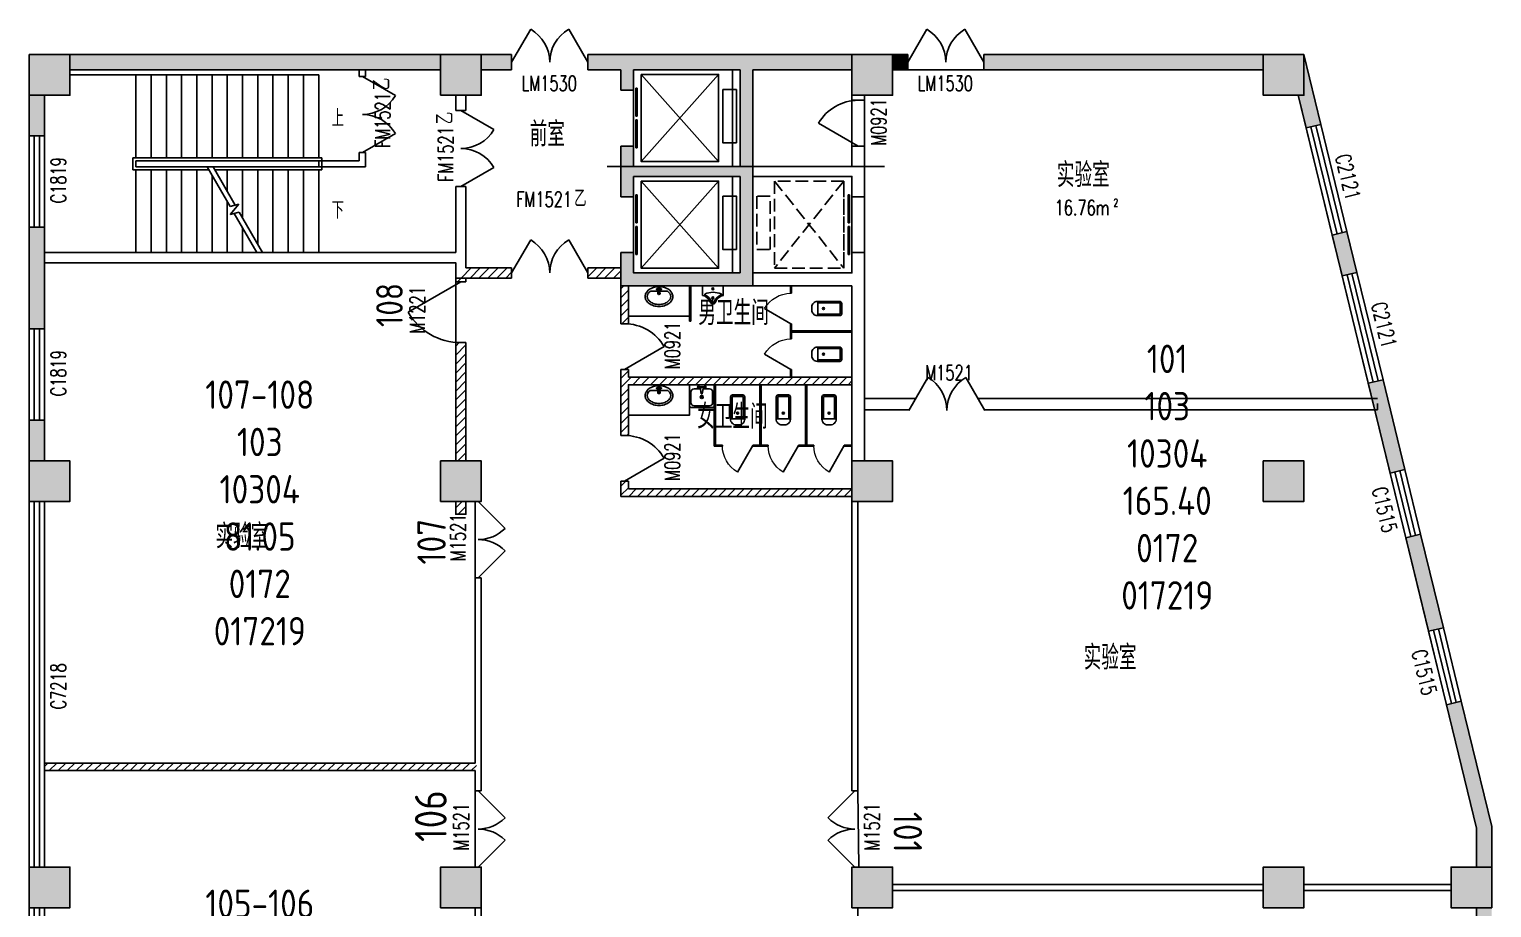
# Model space of a CAD drawing. Extents: x 202360 to 232960, y 235575 to 274575.
# Drawn here: x 204160 to 232960, y 257275 to 274575 of the extents above; entities that cross this region are included whole.
import ezdxf

# ---------------------------------------------------------------- set-up
doc = ezdxf.new("R2010")
doc.units = 0
doc.header["$LTSCALE"] = 1000
doc.header["$MEASUREMENT"] = 0
doc.linetypes.add('DASH', pattern=[0.35, 0.25, -0.1])
for name, color, linetype in [('_TCH_WIPEOUT', 7, 'Continuous'), ('bady', 30, 'Continuous'), ('name', 1, 'Continuous'), ('PUB_HATCH', 8, 'Continuous'), ('RM', 4, 'Continuous'), ('RM$', 5, 'Continuous'), ('RM$TXT', 5, 'Continuous')]:
    doc.layers.add(name, color=color, linetype=linetype)
doc.styles.add('_TCH_DIM', font='SIMPLEX', dxfattribs={"bigfont": 'GBCBIG'})
doc.styles.add('_TCH_SPACE', font='SIMPLEX', dxfattribs={"bigfont": 'GBCBIG'})
doc.styles.add('_TCH_WINDOW', font='SIMPLEX', dxfattribs={"bigfont": 'GBCBIG'})
doc.styles.get("Standard").update_dxf_attribs({"font": 'gbenor.shx', "bigfont": 'gbcbig.shx'})
pattern_1 = [(45, (0, 89.76), (-88.388383, 88.388383), [])]

# ---------------------------------------------------------------- blocks, each defined once
blk = doc.blocks.new('_FZH')
blk.add_lwpolyline([(-0.5, -0.5), (0.5, -0.5), (0.5, 0.5), (-0.5, 0.5)], close=True)
at = {"layer": 'PUB_HATCH'}
blk.add_solid([(-0.5, -0.5), (0.5, -0.5), (-0.5, 0.5), (0.5, 0.5)], dxfattribs=at)
blk = doc.blocks.new('$DorLib2D$00000228')
at = {"color": 0}
blk.add_line((0.5, 0), (0, 0.866), dxfattribs=at)
blk.add_arc((0.5, 0), 1, 120, 180, dxfattribs=at)
blk = doc.blocks.new('$DorLib2D$00000127')
at = {"color": 0, "linetype": 'Continuous'}
for p, q in [((-0.033, 0.795, -93.75), (-0.533, 0.795, -93.75)), ((-0.533, 0.795, -93.75), (-0.533, 0.69, -93.75)), ((-0.033, 0.795, -93.75), (-0.033, 0.69, -93.75)), ((0.033, 0.795, -93.75), (0.033, 0.69, -93.75)), ((0.533, 0.795, -93.75), (0.033, 0.795, -93.75)), ((0.533, 0.795, -93.75), (0.533, 0.69, -93.75)), ((-0.033, 0.69, -93.75), (-0.533, 0.69, -93.75)), ((0.533, 0.69, -93.75), (0.033, 0.69, -93.75)), ((0.5, 0.5, -93.75), (-0.5, 0.5, -93.75))]:
    blk.add_line(p, q, dxfattribs=at)
blk = doc.blocks.new('$DorLib2D$00000231')
at = {"color": 0}
for p, q in [((-0.5, 0), (-0.25, 0.433)), ((0.5, 0), (0.25, 0.433))]:
    blk.add_line(p, q, dxfattribs=at)
for centre, start, end in [((-0.5, 0), 0, 60), ((0.5, 0), 120, 180)]:
    blk.add_arc(centre, 0.5, start, end, dxfattribs=at)
blk = doc.blocks.new('$WINLIB2D$00000001')
at = {"color": 0}
for points in [[(-0.5, 0.5), (-0.5, -0.5)], [(-0.5, 0.5), (0.5, 0.5)], [(0.5, -0.5), (0.5, 0.5)], [(0.5, 0.1667), (-0.5, 0.1667)], [(0.5, -0.1667), (-0.5, -0.1667)], [(-0.5, -0.5), (0.5, -0.5)]]:
    blk.add_lwpolyline(points, dxfattribs=at)
blk = doc.blocks.new('$DorLib2D$00000116')
at = {"color": 0}
for p, q in [((-0.5, 0), (-0.146, 0.354)), ((0.5, 0), (0.146, 0.354))]:
    blk.add_line(p, q, dxfattribs=at)
for centre, start, end in [((-0.5, 0), 0, 45), ((0.5, 0), 135, 180)]:
    blk.add_arc(centre, 0.5, start, end, dxfattribs=at)
blk = doc.blocks.new('$lvtry$00000195')
at = {"color": 0}
for p, q in [((-165, -91), (-34, -91)), ((-17, -58), (-17, -48)), ((-16, -91), (-11, -91)), ((11, -91), (165, -91)), ((17, -58), (17, -48))]:
    blk.add_line(p, q, dxfattribs=at)
blk.add_lwpolyline([(273, -195, -0.132138), (254, -266, -0.106661), (193, -332, -0.083339), (108, -374, -0.072039), (0, -389, -0.072039), (-108, -374, -0.083339), (-193, -332, -0.106661), (-254, -266, -0.132138), (-273, -195, -0.132138), (-254, -124, -0.106661), (-193, -57, -0.083339), (-108, -16, -0.072039), (0, 0, -0.072039), (108, -16, -0.083339), (193, -57, -0.106661), (254, -124, -0.132138)], format="xyb", close=True, dxfattribs=at)
blk.add_circle((0, -58), 16.7, dxfattribs=at)
for centre, radius, start, end in [((-131, -195), 101, 149.8906, 180), ((-131, -195), 101, 180, 210.1094), ((-68, -231), 174, 128.9257, 149.8906), ((-68, -158), 174, 210.1094, 234.4623), ((-165, -111), 20, 90, 128.9257), ((-40, -49), 10.1, 106.6096, 258.1648), ((-64, 218), 259, 274.7069, 282.3732), ((-75, -228), 173, 71.36, 79.1873), ((-29, -95), 6.77, 155.344, 308.3224), ((-171, 3), 166, 324.8411, 338.1337), ((-171, 3), 170, 324.8411, 331.3523), ((-29, -95), 3.37, 155.344, 308.3224), ((100, -210), 170, 132.3141, 138.8253), ((100, -210), 166, 125.5327, 138.8253), ((0, -131), 25, 112.516, 67.484), ((-12, -74), 10.6, 201.8924, 261.774), ((0, -48), 16.7, 0, 180), ((-381, -131), 372, 2.3982, 6.7627), ((0, -111), 9.9, 201.7837, 338.2163), ((64, 218), 259, 257.6268, 265.2931), ((381, -131), 372, 170.1008, 177.6018), ((75, -228), 173, 100.8127, 110.4191), ((40, -49), 10.1, 281.8352, 73.3904), ((165, -111), 20, 51.0743, 90), ((165, -111), 20, 51.0743, 90), ((68, -158), 174, 305.5377, 329.8906), ((68, -231), 174, 30.1094, 51.0743), ((131, -195), 101, 0, 30.1094), ((131, -195), 101, 329.8906, 0), ((-27, -100), 245, 234.4623, 253.5183), ((0, -9), 340, 253.5183, 270), ((0, -9), 340, 270, 286.4817), ((27, -100), 245, 286.4817, 305.5377)]:
    blk.add_arc(centre, radius, start, end, dxfattribs=at)
for p in [(0, -58), (0, -131)]:
    blk.add_point(p, dxfattribs=at)
blk = doc.blocks.new('$lvtry$00000200')
at = {"color": 0}
for p, q in [((-110, -40, 0), (-110, -470, 0)), ((100, -30, 0), (-100, -30, 0)), ((110, -470, 0), (110, -40, 0))]:
    blk.add_line(p, q, dxfattribs=at)
at = {"color": 0, "elevation": 0}
blk.add_lwpolyline([(100, 0), (-100, 0, 0.414214), (-140, -40), (-140, -480, 0.414214), (-30, -590), (30, -590, 0.414214), (140, -480), (140, -40, 0.414214)], format="xyb", close=True, dxfattribs=at)
blk.add_lwpolyline([(140, -470), (-140, -470)], dxfattribs=at)
at = {"color": 0}
blk.add_circle((0, -359, 0), 20, dxfattribs=at)
for centre, start, end in [((-100, -40, 0), 90, 180), ((100, -40, 0), 0, 90)]:
    blk.add_arc(centre, 10, start, end, dxfattribs=at)
for p in [(0, 0), (0, -359, 0)]:
    blk.add_point(p, dxfattribs=at)
blk = doc.blocks.new('$TCHSYS$APDOOR2D')
blk.add_line((0.5, 0), (0, 0.866))
at = {"lineweight": 13}
blk.add_arc((0.5, 0), 1, 120, 180, dxfattribs=at)
blk = doc.blocks.new('$lvtry$00000188')
at = {"color": 0, "linetype": 'ByBlock'}
for p, q in [((-262, -437, 0), (-262, -175, 0)), ((-187, -100, 0), (-31, -100, 0)), ((-41, -53, 0), (-12, -225, 0)), ((-38, -50, 0), (38, -50, 0)), ((-12, -225, 0), (12, -225, 0)), ((12, -225, 0), (41, -53, 0)), ((31, -100, 0), (187, -100, 0)), ((262, -175, 0), (262, -437, 0)), ((187, -512, 0), (-187, -512, 0))]:
    blk.add_line(p, q, dxfattribs=at)
at = {"color": 0, "linetype": 'ByBlock', "elevation": 0}
blk.add_lwpolyline([(-262, 0, 0.414214), (-300, -37), (-300, -512, 0.414214), (-262, -549), (262, -549, 0.414214), (300, -512), (300, -37, 0.414214), (262, 0)], format="xyb", close=True, dxfattribs=at)
blk.add_lwpolyline([(262, -175, 0.414214), (187, -100)], format="xyb", dxfattribs=at)
at = {"color": 0, "linetype": 'ByBlock'}
for centre, radius in [((-80, -62, 0), 25), ((-80, -62, 0), 20), ((0, -300, 0), 37.4), ((80, -62, 0), 25), ((80, -62, 0), 20)]:
    blk.add_circle(centre, radius, dxfattribs=at)
for centre, radius, start, end in [((-187, -175, 0), 74.9, 90, 180), ((-38, -53, 0), 3, 90, 189.4623), ((38, -53, 0), 3, 350.5377, 90), ((-187, -437, 0), 74.9, 180, 270), ((187, -437, 0), 74.9, 270, 0)]:
    blk.add_arc(centre, radius, start, end, dxfattribs=at)
at = {"color": 0}
for p in [(0, -65, 0), (0, -300, 0)]:
    blk.add_point(p, dxfattribs=at)
blk = doc.blocks.new('$lvtry$00000223')
at = {"color": 0, "elevation": 0}
blk.add_lwpolyline([(-205, -191), (-205, 0), (205, 0), (205, -191, 0.268068), (51, -323, -0.317765), (0, -360, -0.317765), (-51, -323, 0.268068)], format="xyb", close=True, dxfattribs=at)
at = {"color": 0}
for centre in [(0, -60, 0), (0, -242, 0)]:
    blk.add_circle(centre, 20, dxfattribs=at)
for centre, radius, start, end in [((-152, -175, 0), 10, 114.1084, 248.1394), ((5, -526, 0), 395, 66.6675, 114.1084), ((-243, -401, 0), 233, 19.2639, 68.1394), ((243, -401, 0), 233, 110.4941, 160.7361), ((158, -173, 0), 10, 290.4941, 66.6675), ((0, -316, 0), 24, 199.2639, 269.4998), ((0, -316, 0), 24, 270.5002, 340.7361)]:
    blk.add_arc(centre, radius, start, end, dxfattribs=at)
for p in [(0, -60, 0), (0, -242, 0)]:
    blk.add_point(p, dxfattribs=at)

msp = doc.modelspace()

# ---------------------------------------------------------------- hatches: boundary and pattern name
at = {"layer": 'bady'}
for points in [[(204960, 274075), (204960, 273775), (210777, 273775), (210777, 274075)], [(212260, 273775), (212260, 274075), (210777, 274075), (210777, 273775)], [(213060, 274075), (213060, 273775), (213660, 273775), (213660, 274075)], [(216054, 274075), (215160, 274075), (215160, 273775), (215810, 273775), (215975, 273875)], [(218244, 273875), (218160, 274075), (216054, 274075), (215975, 273875), (216060, 273775), (218160, 273775)], [(220360, 273775), (220360, 274075), (218160, 274075), (218244, 273875), (218410, 273775)], [(221160, 274075), (221160, 273775), (221460, 273775), (221460, 274075)], [(228460, 273775), (228460, 274075), (222960, 274075), (222960, 273775)], [(229260, 274075), (229260, 273275), (229146, 273275), (229303, 272631), (229595, 272702)], [(215810, 273775), (215810, 273375), (216060, 273375), (216060, 273775), (215975, 273875)], [(218244, 271808), (218410, 271875), (218410, 273775), (218244, 273875), (218160, 273775), (218160, 271875)], [(204460, 273275), (204160, 273275), (204160, 272475), (204460, 272475)], [(216060, 271875), (216060, 272275), (215810, 272275), (215810, 271875), (215977, 271808)], [(215810, 271875), (215810, 271275), (216060, 271275), (216060, 271675), (215977, 271808)], [(215977, 271808), (216060, 271675), (218160, 271675), (218244, 271808), (218160, 271875), (216060, 271875)], [(218160, 269775), (218410, 269525), (218410, 271875), (218244, 271808), (218160, 271675)], [(204460, 268675), (204460, 270675), (204160, 270675), (204160, 268675)], [(229817, 270518), (230013, 269716), (230304, 269787), (230109, 270589)], [(216060, 269775), (216060, 270175), (215810, 270175), (215810, 269525)], [(216060, 269775), (215810, 269525), (218410, 269525), (218160, 269775)], [(230527, 267603), (230957, 265835), (231249, 265906), (230819, 267674)], [(204160, 266075), (204460, 266075), (204460, 266875), (204160, 266875)], [(231268, 264560), (231716, 262719), (232007, 262790), (231559, 264630)], [(232960, 258875), (232360, 261342), (232068, 261271), (232660, 258839)], [(232660, 258075), (232960, 258075), (232960, 258875), (232660, 258839)], [(232960, 257275), (232660, 257275), (232660, 256475), (232960, 256475)]]:
    msp.add_hatch(color=30, dxfattribs=at).paths.add_polyline_path(points)
h = msp.add_hatch(dxfattribs=at)
h.set_pattern_fill('普通砖', color=30, scale=50, style=0)
h.set_pattern_definition(pattern_1)
h.paths.add_polyline_path([(212560, 269675), (213660, 269675), (213660, 269875), (212760, 269875)])
h = msp.add_hatch(dxfattribs=at)
h.set_pattern_fill('普通砖', color=30, scale=50, style=0)
h.set_pattern_definition(pattern_1)
h.paths.add_polyline_path([(215810, 269875), (215160, 269875), (215160, 269675), (215810, 269675)])
h = msp.add_hatch(dxfattribs=at)
h.set_pattern_fill('普通砖', color=30, scale=50, style=0)
h.set_pattern_definition(pattern_1)
h.paths.add_polyline_path([(212560, 269675), (212560, 269603), (212760, 269603), (212760, 269675)])
h = msp.add_hatch(dxfattribs=at)
h.set_pattern_fill('普通砖', color=30, scale=50, style=0)
h.set_pattern_definition(pattern_1)
h.paths.add_polyline_path([(215810, 269525), (215810, 268775), (215960, 268775), (215960, 269525)])
h = msp.add_hatch(dxfattribs=at)
h.set_pattern_fill('普通砖', color=30, scale=50, style=0)
h.set_pattern_definition(pattern_1)
h.paths.add_polyline_path([(212760, 266075), (212760, 268403), (212560, 268403), (212560, 266075)])
h = msp.add_hatch(dxfattribs=at)
h.set_pattern_fill('普通砖', color=30, scale=50, style=0)
h.set_pattern_definition(pattern_1)
h.paths.add_polyline_path([(215960, 267725), (215960, 267875), (215810, 267875), (215810, 267650), (215910, 267650)])
h = msp.add_hatch(dxfattribs=at)
h.set_pattern_fill('普通砖', color=30, scale=50, style=0)
h.set_pattern_definition(pattern_1)
h.paths.add_polyline_path([(215810, 267650), (215810, 266575), (215960, 266575), (215960, 267575), (215910, 267650)])
h = msp.add_hatch(dxfattribs=at)
h.set_pattern_fill('普通砖', color=30, scale=50, style=0)
h.set_pattern_definition(pattern_1)
h.paths.add_polyline_path([(215910, 267650), (215960, 267575), (220360, 267575), (220360, 267725), (215960, 267725)])
h = msp.add_hatch(dxfattribs=at)
h.set_pattern_fill('普通砖', color=30, scale=50, style=0)
h.set_pattern_definition(pattern_1)
h.paths.add_polyline_path([(215960, 265525), (215960, 265675), (215810, 265675), (215810, 265375)])
h = msp.add_hatch(dxfattribs=at)
h.set_pattern_fill('普通砖', color=30, scale=50, style=0)
h.set_pattern_definition(pattern_1)
h.paths.add_polyline_path([(212760, 265275), (212560, 265275), (212560, 265025), (212760, 265025)])
h = msp.add_hatch(dxfattribs=at)
h.set_pattern_fill('普通砖', color=30, scale=50, style=0)
h.set_pattern_definition(pattern_1)
h.paths.add_polyline_path([(215960, 265525), (215810, 265375), (220360, 265375), (220360, 265525)])
h = msp.add_hatch(dxfattribs=at)
h.set_pattern_fill('普通砖', color=30, scale=50, style=0)
h.set_pattern_definition(pattern_1)
h.paths.add_polyline_path([(204460, 259975), (212940, 259975), (212980, 260050), (212940, 260125), (204460, 260125)])

# ---------------------------------------------------------------- linework, layer by layer
at = {"layer": 'bady', "color": 30}
for p, q in [((210777, 274075), (204960, 274075)), ((212260, 274075), (210777, 274075)), ((213660, 274075), (213060, 274075)), ((213660, 273775), (213660, 274075)), ((216054, 274075), (215160, 274075)), ((215160, 274075), (215160, 273775)), ((218160, 274075), (216054, 274075)), ((220360, 274075), (218160, 274075)), ((221460, 274075), (221160, 274075)), ((221460, 273775), (221460, 274075)), ((228460, 274075), (222960, 274075)), ((222960, 274075), (222960, 273775)), ((229595, 272702), (229260, 274075)), ((210777, 273775), (204960, 273775)), ((206260, 273675), (204960, 273675)), ((209860, 273675), (206260, 273675)), ((206260, 272045), (206260, 273675)), ((206260, 272045), (206260, 273675)), ((206560, 272045), (206560, 273675)), ((206860, 272045), (206860, 273675)), ((207160, 272045), (207160, 273675)), ((207460, 272045), (207460, 273675)), ((207760, 272045), (207760, 273675)), ((208060, 272045), (208060, 273675)), ((208360, 272045), (208360, 273675)), ((208660, 272045), (208660, 273675)), ((208960, 272045), (208960, 273675)), ((209260, 272045), (209260, 273675)), ((209560, 272045), (209560, 273675)), ((209860, 272045), (209860, 273675)), ((210660, 273775), (210660, 273645)), ((210660, 273645), (210780, 273645)), ((212260, 273775), (210777, 273775)), ((210780, 273645), (210780, 273775)), ((213060, 273775), (213660, 273775)), ((215160, 273775), (215810, 273775)), ((215810, 273775), (215810, 273375)), ((216060, 273375), (216060, 273775)), ((218160, 273775), (216060, 273775)), ((217736, 273686), (216213, 271969)), ((216213, 273686), (217736, 271969)), ((218160, 271875), (218160, 273775)), ((220360, 273775), (218410, 273775)), ((218410, 271875), (218410, 273775)), ((221160, 273775), (221460, 273775)), ((222960, 273775), (228460, 273775)), ((215810, 273375), (216060, 273375)), ((204160, 273275), (204160, 272475)), ((204460, 272475), (204460, 273275)), ((204460, 273275), (204460, 270175)), ((212560, 273275), (212560, 272975)), ((212760, 272975), (212760, 273275)), ((220360, 273275), (220360, 273175)), ((220360, 273175), (220610, 273175)), ((220610, 273175), (220610, 273275)), ((229146, 273275), (229303, 272631)), ((212560, 272975), (212760, 272975)), ((204160, 272475), (204460, 272475)), ((229303, 272631), (229595, 272702)), ((216060, 272275), (215810, 272275)), ((215810, 272275), (215810, 271875)), ((216060, 271875), (216060, 272275)), ((220610, 272275), (220360, 272275)), ((220360, 272275), (220360, 271875)), ((220610, 271875), (220610, 272275)), ((209920, 272045), (206200, 272045)), ((206200, 272045), (206200, 271805)), ((210660, 271985), (206260, 271985)), ((206260, 271865), (206260, 271985)), ((209860, 271985), (206260, 271985)), ((209860, 271985), (206260, 271985)), ((206260, 271985), (206260, 271865)), ((206260, 271865), (206260, 271985)), ((209860, 271865), (209860, 271985)), ((209860, 271985), (209860, 271865)), ((209920, 271805), (209920, 272045)), ((210780, 272145), (210660, 272145)), ((210660, 272145), (210660, 271985)), ((210780, 271865), (210780, 272145)), ((215539, 271875), (221000, 271875)), ((215810, 271875), (215810, 271275)), ((216060, 271875), (218160, 271875)), ((218410, 269525), (218410, 271875)), ((218410, 271875), (220360, 271875)), ((218410, 271875), (218410, 271675)), ((220610, 271275), (220610, 271875)), ((206200, 271805), (207699, 271805)), ((210780, 271865), (206260, 271865)), ((206260, 271865), (207665, 271865)), ((206260, 271865), (207665, 271865)), ((206260, 271805), (206260, 270175)), ((206260, 270175), (206260, 271805)), ((206560, 271805), (206560, 270175)), ((206860, 271805), (206860, 270175)), ((207160, 271805), (207160, 270175)), ((207460, 271805), (207460, 270175)), ((207665, 271865), (208115, 271084)), ((207760, 271699), (207760, 270175)), ((207780, 271865), (209860, 271865)), ((207780, 271865), (208215, 271111)), ((207780, 271865), (209860, 271865)), ((207815, 271805), (209920, 271805)), ((208060, 271805), (208060, 271380)), ((208360, 271805), (208360, 270860)), ((208660, 271805), (208660, 270341)), ((208960, 271805), (208960, 270175)), ((209260, 271805), (209260, 270175)), ((209560, 271805), (209560, 270175)), ((209860, 271805), (209860, 270175)), ((216060, 271275), (216060, 271675)), ((216060, 271675), (218160, 271675)), ((217736, 271586), (216213, 269869)), ((216213, 271586), (217736, 269869)), ((218160, 269775), (218160, 271675)), ((218410, 271675), (220360, 271675)), ((220360, 271675), (220360, 271275)), ((212760, 271475), (212560, 271475)), ((212560, 271475), (212560, 270175)), ((212760, 270175), (212760, 271475)), ((208060, 271180), (208060, 270175)), ((208115, 271084), (208288, 271131)), ((208288, 271131), (208115, 270925)), ((215810, 271275), (216060, 271275)), ((220360, 271275), (220610, 271275)), ((208115, 270925), (208295, 270973)), ((208195, 270946), (208641, 270175)), ((208295, 270973), (208756, 270175)), ((204460, 270675), (204160, 270675)), ((204160, 270675), (204160, 268675)), ((204460, 268675), (204460, 270675)), ((208360, 270660), (208360, 270175)), ((230109, 270589), (229817, 270518)), ((229817, 270518), (230013, 269716)), ((230304, 269787), (230109, 270589)), ((204460, 270175), (212560, 270175)), ((204460, 270175), (204460, 269975)), ((204460, 270175), (206260, 270175)), ((206260, 270175), (208641, 270175)), ((208756, 270175), (209860, 270175)), ((212760, 269875), (212760, 270175)), ((216060, 270175), (215810, 270175)), ((215810, 270175), (215810, 269525)), ((216060, 269775), (216060, 270175)), ((220610, 270175), (220360, 270175)), ((220360, 270175), (220360, 269775)), ((220610, 269775), (220610, 270175)), ((204460, 269975), (212560, 269975)), ((212560, 269675), (212560, 269975)), ((213660, 269875), (212760, 269875)), ((213660, 269675), (213660, 269875)), ((215810, 269875), (215160, 269875)), ((215160, 269875), (215160, 269675)), ((215810, 269675), (215810, 269875)), ((212560, 269675), (213660, 269675)), ((212560, 269675), (212560, 269603)), ((212760, 269675), (212560, 269675)), ((212560, 269603), (212760, 269603)), ((212760, 269603), (212760, 269675)), ((215160, 269675), (215810, 269675)), ((216060, 269775), (218160, 269775)), ((218410, 269775), (220360, 269775)), ((218410, 269775), (218410, 269525)), ((220610, 269775), (220610, 266075)), ((230013, 269716), (230304, 269787)), ((215810, 269525), (218410, 269525)), ((215810, 269525), (215810, 268775)), ((215960, 269525), (215810, 269525)), ((215960, 268775), (215960, 269525)), ((217161, 269525), (217161, 268825)), ((217186, 269525), (217161, 269525)), ((217186, 269525), (217186, 268825)), ((218410, 269525), (220360, 269525)), ((219148, 269525), (219148, 269375)), ((219173, 269525), (219148, 269525)), ((219148, 269375), (219173, 269375)), ((219173, 269375), (219173, 269525)), ((220360, 269525), (220360, 266075)), ((215810, 268775), (215960, 268775)), ((217186, 268825), (217161, 268825)), ((219173, 268775), (219148, 268775)), ((219148, 268775), (219148, 268625)), ((219173, 268638), (219173, 268775)), ((204160, 268675), (204460, 268675)), ((219148, 268625), (219148, 268475)), ((219148, 268475), (219173, 268475)), ((220360, 268638), (219173, 268638)), ((220360, 268612), (219173, 268612)), ((219173, 268475), (219173, 268612)), ((220360, 268612), (220360, 268638)), ((212760, 268403), (212560, 268403)), ((212560, 268403), (212560, 266075)), ((212760, 266075), (212760, 268403)), ((215960, 267875), (215810, 267875)), ((215810, 267875), (215810, 267650)), ((215960, 267725), (215960, 267875)), ((219173, 267875), (219148, 267875)), ((219148, 267875), (219148, 267725)), ((219173, 267725), (219173, 267875)), ((215810, 267650), (215810, 266575)), ((215960, 267725), (220360, 267725)), ((215960, 267575), (220360, 267575)), ((215960, 266575), (215960, 267575)), ((217648, 267575), (217648, 266362)), ((217673, 267575), (217648, 267575)), ((217673, 267575), (217673, 266387)), ((218548, 267575), (218548, 266387)), ((218573, 267575), (218548, 267575)), ((218573, 267575), (218573, 266387)), ((219148, 267725), (219173, 267725)), ((219448, 267575), (219448, 266387)), ((219473, 267575), (219448, 267575)), ((219473, 267575), (219473, 266387)), ((220360, 267725), (220360, 267575)), ((230819, 267674), (230527, 267603)), ((230527, 267603), (230957, 265835)), ((231249, 265906), (230819, 267674)), ((220610, 267303), (221617, 267303)), ((222844, 267303), (230708, 267303)), ((220610, 267083), (221490, 267083)), ((222230, 267083), (222231, 267083)), ((222971, 267083), (230708, 267083)), ((230708, 267203), (230708, 267083)), ((204460, 266875), (204160, 266875)), ((204160, 266875), (204160, 266075)), ((204460, 266075), (204460, 266875)), ((215810, 266575), (215960, 266575)), ((217648, 266362), (217810, 266362)), ((217810, 266387), (217673, 266387)), ((217810, 266362), (217810, 266387)), ((218548, 266387), (218410, 266387)), ((218410, 266387), (218410, 266362)), ((218410, 266362), (218560, 266362)), ((218560, 266362), (218710, 266362)), ((218710, 266387), (218573, 266387)), ((218710, 266362), (218710, 266387)), ((219448, 266387), (219310, 266387)), ((219310, 266387), (219310, 266362)), ((219310, 266362), (219460, 266362)), ((219460, 266362), (219610, 266362)), ((219610, 266387), (219473, 266387)), ((219610, 266362), (219610, 266387)), ((220360, 266387), (220210, 266387)), ((220210, 266387), (220210, 266362)), ((220210, 266362), (220360, 266362)), ((220360, 266362), (220360, 266387)), ((230957, 265835), (231249, 265906)), ((215960, 265675), (215810, 265675)), ((215810, 265675), (215810, 265375)), ((215960, 265525), (215960, 265675)), ((212560, 265025), (212560, 265275)), ((212760, 265025), (212760, 265275)), ((215810, 265375), (220360, 265375)), ((215960, 265525), (220360, 265525)), ((220360, 265275), (220360, 259575)), ((220480, 259575), (220480, 265275)), ((212560, 265025), (212760, 265025)), ((231559, 264630), (231268, 264560)), ((231268, 264560), (231716, 262719)), ((232007, 262790), (231559, 264630)), ((213060, 263775), (212940, 263775)), ((212940, 263775), (212940, 260125)), ((213060, 260050), (213060, 263775)), ((231716, 262719), (232007, 262790)), ((232360, 261342), (232068, 261271)), ((232068, 261271), (232660, 258839)), ((232960, 258875), (232360, 261342)), ((204460, 260125), (212940, 260125)), ((204460, 260125), (204460, 259975)), ((204460, 259975), (212940, 259975)), ((212940, 259975), (212940, 259575)), ((213060, 259575), (213060, 260050)), ((212940, 259575), (213060, 259575)), ((220360, 259575), (220480, 259575)), ((232660, 258839), (232660, 258075)), ((232960, 258875), (232960, 258075)), ((221160, 257735), (228460, 257735)), ((221160, 257615), (228460, 257615)), ((229260, 257735), (232160, 257735)), ((229260, 257615), (232160, 257615)), ((212940, 257275), (212940, 255775)), ((213060, 255775), (213060, 257275))]:
    msp.add_line(p, q, dxfattribs=at)
at = {"layer": 'bady', "color": 30, "linetype": 'DASH'}
for p, q in [((218834, 271586), (220201, 269869)), ((220201, 271586), (218834, 269869)), ((220201, 271586), (220201, 269869))]:
    msp.add_line(p, q, dxfattribs=at)
at = {"layer": 'bady', "color": 30}
for points in [[(216213, 273686), (217736, 273686), (217736, 271969), (216213, 271969)], [(217818, 273388), (218085, 273388), (218085, 272340), (217818, 272340)], [(216213, 271586), (217736, 271586), (217736, 269869), (216213, 269869)], [(217818, 271288), (218085, 271288), (218085, 270240), (217818, 270240)], [(217161, 269525), (215960, 269525), (215960, 268925), (217161, 268925)], [(217161, 267575), (215960, 267575), (215960, 266975), (217161, 266975)]]:
    msp.add_lwpolyline(points, close=True, dxfattribs=at)
for points in [[(210010, 272830, 0, 0, 0), (205360, 272830, 0, 0, 0), (205360, 271020, 0, 0, 0), (207760, 271020, 80, 0, 0), (208060, 271020, 0, 0, 0)], [(210010, 271020, 0, 0, 0), (208660, 271020, 80, 0, 0), (208360, 271020, 0, 0, 0)]]:
    msp.add_lwpolyline(points, format="xyseb", dxfattribs=at)
at = {"layer": 'bady', "color": 30, "linetype": 'DASH'}
for points in [[(220201, 271586), (218834, 271586), (218834, 269869), (220201, 269869)], [(218753, 271288), (218486, 271288), (218486, 270240), (218753, 270240)]]:
    msp.add_lwpolyline(points, close=True, dxfattribs=at)
at = {"layer": 'RM'}
for points in [[(216060, 273775), (218010, 273775), (218010, 271875), (216060, 271875)], [(218410, 273775), (220360, 273775), (220360, 271875), (218410, 271875)], [(216060, 271675), (218010, 271675), (218010, 269775), (216060, 269775)], [(218410, 271675), (220360, 271675), (220360, 269775), (218410, 269775)]]:
    msp.add_lwpolyline(points, close=True, dxfattribs=at)
at = {"layer": 'RM$'}
for points in [[(204460, 269975), (212560, 269975), (212560, 266075), (212260, 266075), (212260, 265275), (212560, 265275), (212560, 265025), (212760, 265025), (212760, 265275), (212940, 265275), (212940, 260125), (204460, 260125), (204460, 265275), (204960, 265275), (204960, 266075), (204460, 266075)], [(204460, 259975), (212940, 259975), (212940, 258075), (212260, 258075), (212260, 257275), (212940, 257275), (212940, 251575), (212940, 250075), (204460, 250075), (204460, 257275), (204960, 257275), (204960, 258075), (204460, 258075)], [(221160, 257615), (228460, 257615), (228460, 257275), (229260, 257275), (229260, 257615), (232160, 257615), (232160, 257275), (232660, 257275), (232660, 250075), (232160, 250075), (232160, 249735), (229260, 249735), (229260, 250075), (228460, 250075), (228460, 249735), (221160, 249735), (221160, 250075), (220480, 250075), (220480, 257275), (221160, 257275)]]:
    msp.add_lwpolyline(points, close=True, dxfattribs=at)

# ---------------------------------------------------------------- block references
at = {"layer": 'bady', "color": 30}
ref = msp.add_blockref('$DorLib2D$00000231', (214410, 273925), dxfattribs=dict(at, xscale=1500, yscale=-1500, zscale=300, rotation=180))
ref.add_attrib('A', 'LM1530', (213855, 273359), dxfattribs={"color": 30, "height": 297.5, "style": '_TCH_WINDOW', "width": 0.705882})
ref = msp.add_blockref('$DorLib2D$00000231', (222210, 273925), dxfattribs=dict(at, xscale=1500, yscale=-1500, zscale=300, rotation=180))
ref.add_attrib('A', 'LM1530', (221655, 273359), dxfattribs={"color": 30, "height": 297.5, "style": '_TCH_WINDOW', "width": 0.705882})
for name, p, xscale, yscale, zscale in [('_FZH', (204560, 273675), 800, 800, 800), ('_FZH', (212660, 273675), 800, 800, 800), ('_FZH', (220760, 273675), 800, 800, 800), ('_FZH', (228860, 273675), 800, 800, 800), ('$DorLib2D$00000231', (214410, 269775), 1500, 1500, 200), ('$lvtry$00000188', (217404, 267575), 0.8129674145164402, 0.8129674145164402, 0.8129674145164402), ('_FZH', (204560, 265675), 800, 800, 800), ('_FZH', (212660, 265675), 800, 800, 800), ('_FZH', (220760, 265675), 800, 800, 800), ('_FZH', (228860, 265675), 800, 800, 800), ('_FZH', (204560, 257675), 800, 800, 800), ('_FZH', (212660, 257675), 800, 800, 800), ('_FZH', (220760, 257675), 800, 800, 800), ('_FZH', (228860, 257675), 800, 800, 800), ('_FZH', (232560, 257675), 800, 800, 800)]:
    msp.add_blockref(name, p, dxfattribs=dict(at, xscale=xscale, yscale=yscale, zscale=zscale))
for name, p, xscale, yscale, zscale, rotation in [('$DorLib2D$00000231', (210720, 272895), -1500, 1500, 120, 270), ('$DorLib2D$00000127', (215935, 272825), 1100, 250, 250, 270), ('$DorLib2D$00000231', (212660, 272225), 1500, -1500, 200, 90), ('$DorLib2D$00000127', (215935, 270725), 1100, 250, 250, 270), ('$DorLib2D$00000127', (220485, 270725), 1100, -250, 250, 270), ('$TCHSYS$APDOOR2D', (219160, 269075), 600, -600, 25, 270), ('$TCHSYS$APDOOR2D', (219160, 268175), 600, -600, 25, 270), ('$TCHSYS$APDOOR2D', (218110, 266375), -600, 600, 25, 180), ('$TCHSYS$APDOOR2D', (219010, 266375), -600, 600, 25, 180), ('$TCHSYS$APDOOR2D', (219910, 266375), -600, 600, 25, 180)]:
    msp.add_blockref(name, p, dxfattribs=dict(at, xscale=xscale, yscale=yscale, zscale=zscale, rotation=rotation))
ref = msp.add_blockref('$DorLib2D$00000228', (220485, 272725), dxfattribs=dict(at, xscale=900, yscale=-900, zscale=250, rotation=270))
ref.add_attrib('A', 'M0921', (221034, 272280), dxfattribs={"color": 30, "height": 297.5, "rotation": 90, "style": '_TCH_WINDOW', "width": 0.705882})
ref = msp.add_blockref('$WINLIB2D$00000001', (204310, 271575), dxfattribs=dict(at, xscale=-1800, yscale=300, zscale=300, rotation=90))
ref.add_attrib('A', 'C1819', (204884, 271145), dxfattribs={"color": 30, "height": 297.5, "rotation": 90, "style": '_TCH_WINDOW', "width": 0.705882})
ref = msp.add_blockref('$WINLIB2D$00000001', (229706, 271610), dxfattribs=dict(at, xscale=-2175, yscale=-300, zscale=300, rotation=283.6809253593194))
ref.add_attrib('A', 'C2121', (229877, 272074), dxfattribs={"color": 30, "height": 297.5, "rotation": 283.6809, "style": '_TCH_WINDOW', "width": 0.705882})
ref = msp.add_blockref('$DorLib2D$00000228', (212660, 269003), dxfattribs=dict(at, xscale=1200, yscale=1200, zscale=200, rotation=90))
ref.add_attrib('A', 'M1221', (211950, 268578), dxfattribs={"color": 30, "height": 297.5, "rotation": 90, "style": '_TCH_WINDOW', "width": 0.705882})
ref = msp.add_blockref('$WINLIB2D$00000001', (230416, 268695), dxfattribs=dict(at, xscale=-2175, yscale=-300, zscale=300, rotation=283.6809253593193))
ref.add_attrib('A', 'C2121', (230587, 269159), dxfattribs={"color": 30, "height": 297.5, "rotation": 283.6809, "style": '_TCH_WINDOW', "width": 0.705882})
for name, p, rotation in [('$lvtry$00000195', (216561, 269505), 359.9999999999999), ('$lvtry$00000200', (220160, 269075), 270), ('$lvtry$00000200', (220160, 268175), 270), ('$lvtry$00000195', (216561, 267555), 359.9999999999999)]:
    msp.add_blockref(name, p, dxfattribs=dict(at, rotation=rotation))
for name, p in [('$lvtry$00000223', (217623, 269525)), ('$lvtry$00000200', (218110, 267375)), ('$lvtry$00000200', (219010, 267375)), ('$lvtry$00000200', (219910, 267375))]:
    msp.add_blockref(name, p, dxfattribs=at)
ref = msp.add_blockref('$DorLib2D$00000228', (215885, 268325), dxfattribs=dict(at, xscale=-900, yscale=-900, zscale=150, rotation=90))
ref.add_attrib('A', 'M0921', (216975, 267880), dxfattribs={"color": 30, "height": 297.5, "rotation": 90, "style": '_TCH_WINDOW', "width": 0.705882})
ref = msp.add_blockref('$WINLIB2D$00000001', (204310, 267775), dxfattribs=dict(at, xscale=-1800, yscale=300, zscale=300, rotation=90))
ref.add_attrib('A', 'C1819', (204884, 267345), dxfattribs={"color": 30, "height": 297.5, "rotation": 90, "style": '_TCH_WINDOW', "width": 0.705882})
ref = msp.add_blockref('$DorLib2D$00000231', (222230, 267067), dxfattribs=dict(at, xscale=1500, yscale=1500, zscale=100))
ref.add_attrib('A', 'M1521', (221805, 267661), dxfattribs={"color": 30, "height": 297.5, "style": '_TCH_WINDOW', "width": 0.705882})
ref = msp.add_blockref('$DorLib2D$00000228', (215885, 266125), dxfattribs=dict(at, xscale=-900, yscale=-900, zscale=150, rotation=90))
ref.add_attrib('A', 'M0921', (216975, 265680), dxfattribs={"color": 30, "height": 297.5, "rotation": 90, "style": '_TCH_WINDOW', "width": 0.705882})
ref = msp.add_blockref('$WINLIB2D$00000001', (231258, 265233), dxfattribs=dict(at, xscale=1313.111816601872, yscale=-300, zscale=300, rotation=283.6809253593194))
ref.add_attrib('A', 'C1515', (230598, 265520), dxfattribs={"color": 30, "height": 297.5, "rotation": 283.6809, "style": '_TCH_WINDOW', "width": 0.705882})
ref = msp.add_blockref('$WINLIB2D$00000001', (204310, 261675), dxfattribs=dict(at, xscale=-7200, yscale=300, zscale=300, rotation=90))
ref.add_attrib('A', 'C7218', (204884, 261180), dxfattribs={"color": 30, "height": 297.5, "rotation": 90, "style": '_TCH_WINDOW', "width": 0.705882})
ref = msp.add_blockref('$DorLib2D$00000116', (213000, 264525), dxfattribs=dict(at, xscale=1500, yscale=1500, zscale=120, rotation=270))
ref.add_attrib('A', 'M1521', (212753, 264100), dxfattribs={"color": 30, "height": 297.5, "rotation": 90, "style": '_TCH_WINDOW', "width": 0.705882})
ref = msp.add_blockref('$WINLIB2D$00000001', (232038, 262030), dxfattribs=dict(at, xscale=1490.929126772496, yscale=-300, zscale=300, rotation=283.6809253593194))
ref.add_attrib('A', 'C1515', (231378, 262317), dxfattribs={"color": 30, "height": 297.5, "rotation": 283.6809, "style": '_TCH_WINDOW', "width": 0.705882})
ref = msp.add_blockref('$DorLib2D$00000116', (213000, 258825), dxfattribs=dict(at, xscale=1500, yscale=1500, zscale=120, rotation=270))
ref.add_attrib('A', 'M1521', (212814, 258400), dxfattribs={"color": 30, "height": 297.5, "rotation": 90, "style": '_TCH_WINDOW', "width": 0.705882})
ref = msp.add_blockref('$DorLib2D$00000116', (220420, 258825), dxfattribs=dict(at, xscale=1500, yscale=-1500, zscale=120, rotation=270))
ref.add_attrib('A', 'M1521', (220904, 258400), dxfattribs={"color": 30, "height": 297.5, "rotation": 90, "style": '_TCH_WINDOW', "width": 0.705882})
ref = msp.add_blockref('$WINLIB2D$00000001', (204310, 253675), dxfattribs=dict(at, xscale=-7200, yscale=300, zscale=300, rotation=90))
ref.add_attrib('A', 'C7218', (204884, 253123), dxfattribs={"color": 30, "height": 297.5, "rotation": 90, "style": '_TCH_WINDOW', "width": 0.705882})

# ---------------------------------------------------------------- texts
at = {"layer": 'bady', "color": 30, "style": '_TCH_WINDOW'}
for p in [(211267, 273376), (212510, 272706)]:
    msp.add_text('乙', height=338, rotation=90, dxfattribs=at).set_placement(p)
at = {"layer": 'bady', "color": 30, "style": '_TCH_WINDOW', "width": 0.705882}
for p in [(211267, 272236), (212510, 271566)]:
    msp.add_text('FM1521', height=297.5, rotation=90, dxfattribs=at).set_placement(p)
at = {"layer": 'bady', "color": 7, "style": '_TCH_DIM'}
for s, p in [('上', (210115, 272655)), ('下', (210115, 270845))]:
    msp.add_text(s, height=338, dxfattribs=at).set_placement(p)
at = {"layer": 'bady', "color": 30}
msp.add_text('实验室', height=482.3, dxfattribs=at).set_placement((224396, 271464))
at = {"layer": 'bady', "color": 30, "style": '_TCH_WINDOW', "width": 0.705882}
msp.add_text('FM1521', height=297.5, dxfattribs=at).set_placement((213751, 271077))
at = {"layer": 'bady', "color": 30, "style": '_TCH_WINDOW'}
msp.add_text('乙', height=338, dxfattribs=at).set_placement((214891, 271077))
at = {"layer": 'name', "color": 1, "style": '_TCH_SPACE'}
for s, p in [('男卫生间', (217337, 268749)), ('男卫生间', (217336, 268748)), ('女卫生间', (217313, 266706)), ('女卫生间', (217313, 266706))]:
    msp.add_text(s, height=482.3, dxfattribs=at).set_placement(p)
at = {"layer": 'name', "attachment_point": 1}
for s, width, insert, char_height, rotation in [('108', 5066, (210992, 268710), 525, 90), ('107', 5410, (211803, 264033), 560, 90), ('106', 2335, (211756, 258572), 624.8, 90), ('101', 3000.5, (221741, 259164), 560, 270)]:
    msp.add_mtext_dynamic_manual_height_columns(s, width=width, gutter_width=1750, heights=[0], dxfattribs=dict(at, insert=insert, char_height=char_height, rotation=rotation))
at = {"layer": 'RM$TXT', "char_height": 558.8, "attachment_point": 8}
for s, insert in [('101^M^J103^M^J10304^M^J165.40^M^J0172^M^J017219^M^J', (226570, 263147)), ('105-106^M^J103^M^J10304^M^J83.01^M^J0172^M^J017219^M^J', (208700, 252417))]:
    msp.add_mtext(s, dxfattribs=dict(at, insert=insert))

# ---------------------------------------------------------------- wipeouts: each hides what was drawn before it
for points in [[(213966, 272818), (213966, 272168), (214749, 272168), (214749, 272818)], [(224320, 271268), (224320, 270847), (225647, 270847), (225647, 271268)], [(224873, 262512), (224873, 261862), (226002, 261862), (226002, 262512)]]:
    msp.add_wipeout(points).dxf.layer = '_TCH_WIPEOUT'

# ---------------------------------------------------------------- next in the draw order: wipeouts: each hides what was drawn before it
for points in [[(213967, 272819), (213967, 272169), (214750, 272169), (214750, 272819)], [(224320, 271269), (224320, 270848), (225648, 270848), (225648, 271269)], [(207778, 264900), (207778, 264250), (208906, 264250), (208906, 264900)], [(224873, 262513), (224873, 261863), (226002, 261863), (226002, 262513)]]:
    msp.add_wipeout(points).dxf.layer = '_TCH_WIPEOUT'

# ---------------------------------------------------------------- next in the draw order: linework, layer by layer
at = {"layer": 'RM$'}
msp.add_lwpolyline([(220610, 269575), (220610, 273225), (220610, 273275), (221160, 273275), (221160, 273775), (228460, 273775), (228460, 273275), (229146, 273275), (232660, 258839), (232660, 258075), (232160, 258075), (232160, 257735), (229260, 257735), (229260, 258075), (228460, 258075), (228460, 257735), (221160, 257735), (221160, 258075), (220498, 258075), (220480, 259575), (220480, 265275), (221160, 265275), (221160, 266075), (220610, 266075)], close=True, dxfattribs=at)

# ---------------------------------------------------------------- next in the draw order: texts
at = {"layer": 'name', "color": 1, "style": '_TCH_SPACE'}
for s, p in [('前室', (214017, 272269)), ('前室', (214016, 272268)), ('实验室', (224923, 261963)), ('实验室', (224923, 261962))]:
    msp.add_text(s, height=482.3, dxfattribs=at).set_placement(p)
at = {"layer": 'name', "color": 1, "style": '_TCH_SPACE', "width": 0.705882}
for s, height, p in [('16.76m', 297.5, (224353, 270912)), ('16.76m', 297.5, (224353, 270912)), ('2', 149, (225513, 271087)), ('2', 149, (225513, 271087))]:
    msp.add_text(s, height=height, dxfattribs=at).set_placement(p)

# ---------------------------------------------------------------- next in the draw order: wipeouts: each hides what was drawn before it
msp.add_wipeout([(207778, 264900), (207778, 264250), (208907, 264250), (208907, 264900)]).dxf.layer = '_TCH_WIPEOUT'

# ---------------------------------------------------------------- next in the draw order: texts
at = {"layer": 'name', "color": 1, "style": '_TCH_SPACE'}
msp.add_text('实验室', height=482.3, dxfattribs=at).set_placement((207828, 264350))
msp.add_text('实验室', height=482.3, dxfattribs=at).set_placement((207828, 264350))
at = {"layer": 'RM$TXT', "insert": (208700, 262442), "char_height": 558.8, "attachment_point": 8}
msp.add_mtext('107-108^M^J103^M^J10304^M^J81.05^M^J0172^M^J017219^M^J', dxfattribs=at)

doc.saveas('drawing.dxf')
